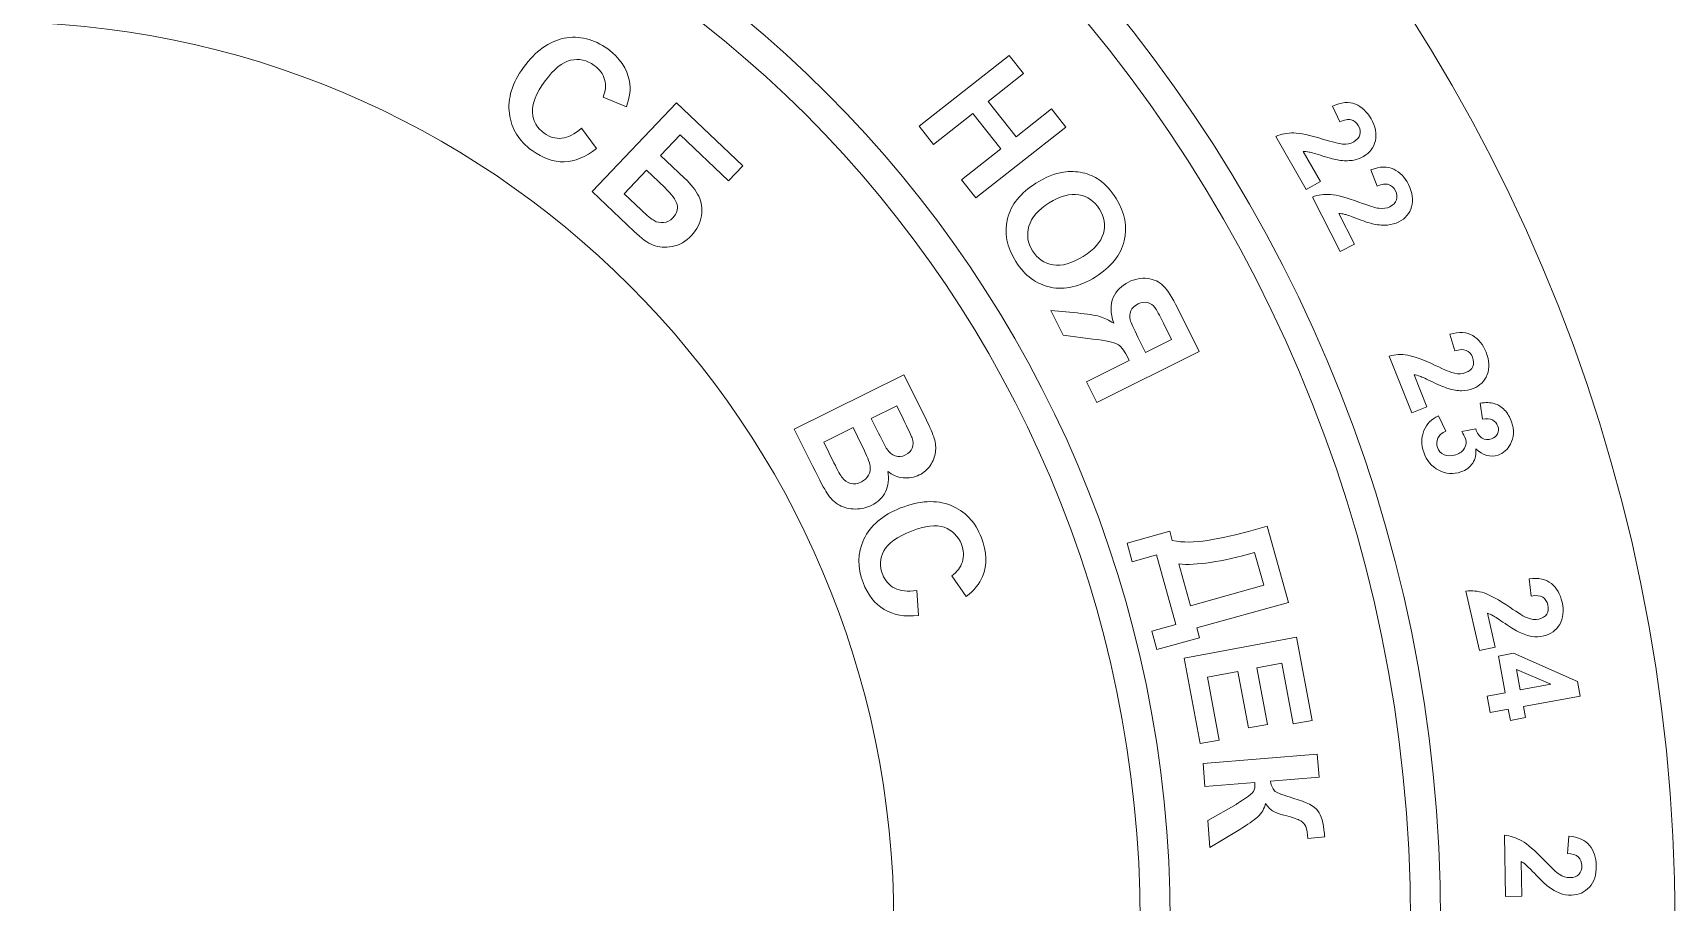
# Model space of a CAD drawing. Header units: millimetres. Extents: x -84 to 196, y -140 to 140.
# Drawn here: x 59.1 to 195.7, y 1.7 to 74.1 of the extents above; entities that cross this region are included whole.
import ezdxf

# ---------------------------------------------------------------- set-up
doc = ezdxf.new("R2010")
doc.units = ezdxf.units.MM
doc.header["$MEASUREMENT"] = 0
doc.layers.add('Layer 1', color=7, linetype='Continuous')

msp = doc.modelspace()

# ---------------------------------------------------------------- linework, layer by layer
at = {"layer": 'Layer 1', "color": 250, "lineweight": 9}
for points, knots in [([(55.6856, 140), (133.0055, 140), (195.6856, 77.3199), (195.6856, 0), (195.6856, 0), (195.6856, -77.3199), (133.0055, -140), (55.6856, -140), (55.6856, -140), (-21.6343, -140), (-84.3145, -77.3199), (-84.3145, 0), (-84.3145, 0), (-84.3145, 77.3199), (-21.6343, 140), (55.6856, 140)], [0, 0, 0, 0, 0.2, 0.2, 0.2, 0.2, 0.4, 0.4, 0.4, 0.4, 0.6, 0.6, 0.6, 0.6, 1, 1, 1, 1]), ([(56.1771, 120.0928), (122.4512, 120.0928), (176.1771, 66.3669), (176.1771, 0.0928), (176.1771, 0.0928), (176.1771, -66.1813), (122.4512, -119.9072), (56.1771, -119.9072), (56.1771, -119.9072), (-10.097, -119.9072), (-63.8229, -66.1813), (-63.8229, 0.0928), (-63.8229, 0.0928), (-63.8229, 66.3669), (-10.097, 120.0928), (56.1771, 120.0928)], [0, 0, 0, 0, 0.2, 0.2, 0.2, 0.2, 0.4, 0.4, 0.4, 0.4, 0.6, 0.6, 0.6, 0.6, 1, 1, 1, 1]), ([(56.1771, 117.5928), (121.0706, 117.5928), (173.6771, 64.9863), (173.6771, 0.0928), (173.6771, 0.0928), (173.6771, -64.8007), (121.0706, -117.4072), (56.1771, -117.4072), (56.1771, -117.4072), (-8.7164, -117.4072), (-61.3229, -64.8007), (-61.3229, 0.0928), (-61.3229, 0.0928), (-61.3229, 64.9863), (-8.7164, 117.5928), (56.1771, 117.5928)], [0, 0, 0, 0, 0.2, 0.2, 0.2, 0.2, 0.4, 0.4, 0.4, 0.4, 0.6, 0.6, 0.6, 0.6, 1, 1, 1, 1]), ([(56.1771, 97.5928), (110.0249, 97.5928), (153.6771, 53.9406), (153.6771, 0.0928), (153.6771, 0.0928), (153.6771, -53.755), (110.0249, -97.4072), (56.1771, -97.4072), (56.1771, -97.4072), (2.3293, -97.4072), (-41.3229, -53.755), (-41.3229, 0.0928), (-41.3229, 0.0928), (-41.3229, 53.9406), (2.3293, 97.5928), (56.1771, 97.5928)], [0, 0, 0, 0, 0.2, 0.2, 0.2, 0.2, 0.4, 0.4, 0.4, 0.4, 0.6, 0.6, 0.6, 0.6, 1, 1, 1, 1]), ([(56.1771, 95.0928), (108.6442, 95.0928), (151.1771, 52.5598), (151.1771, 0.0928), (151.1771, 0.0928), (151.1771, -52.3742), (108.6442, -94.9072), (56.1771, -94.9072), (56.1771, -94.9072), (3.71, -94.9072), (-38.8229, -52.3742), (-38.8229, 0.0928), (-38.8229, 0.0928), (-38.8229, 52.5598), (3.71, 95.0928), (56.1771, 95.0928)], [0, 0, 0, 0, 0.2, 0.2, 0.2, 0.2, 0.4, 0.4, 0.4, 0.4, 0.6, 0.6, 0.6, 0.6, 1, 1, 1, 1]), ([(55.6856, 75), (97.1069, 75), (130.6856, 41.4213), (130.6856, 0), (130.6856, 0), (130.6856, -41.4213), (97.1069, -75), (55.6856, -75), (55.6856, -75), (14.2643, -75), (-19.3144, -41.4213), (-19.3144, 0), (-19.3144, 0), (-19.3144, 41.4213), (14.2643, 75), (55.6856, 75)], [0, 0, 0, 0, 0.2, 0.2, 0.2, 0.2, 0.4, 0.4, 0.4, 0.4, 0.6, 0.6, 0.6, 0.6, 1, 1, 1, 1]), ([(104.702, 66.136), (104.702, 66.136), (105.9462, 64.4526), (105.9462, 64.4526), (105.9462, 64.4526), (105.0455, 63.7313), (104.1476, 63.3613), (103.2552, 63.3427), (103.2552, 63.3427), (102.3626, 63.3238), (101.4728, 63.6351), (100.5882, 64.2784), (100.5882, 64.2784), (99.4937, 65.0729), (98.8635, 66.1009), (98.7007, 67.3599), (98.7007, 67.3599), (98.5402, 68.6217), (98.9306, 69.9002), (99.8713, 71.1974), (99.8713, 71.1974), (100.8676, 72.5703), (101.9971, 73.38), (103.2568, 73.6236), (103.2568, 73.6236), (104.5165, 73.8695), (105.7246, 73.5723), (106.8806, 72.7346), (106.8806, 72.7346), (107.8879, 72.0024), (108.4903, 71.1098), (108.6882, 70.0546), (108.6882, 70.0546), (108.8089, 69.4291), (108.7223, 68.7205), (108.4311, 67.9233), (108.4311, 67.9233), (108.4311, 67.9233), (106.4961, 68.727), (106.4961, 68.727), (106.4961, 68.727), (106.7091, 69.2237), (106.7512, 69.7098), (106.6198, 70.1831), (106.6198, 70.1831), (106.4907, 70.654), (106.2044, 71.0505), (105.7609, 71.3721), (105.7609, 71.3721), (105.1499, 71.8163), (104.496, 71.9569), (103.7971, 71.7941), (103.7971, 71.7941), (103.098, 71.6314), (102.3906, 71.0581), (101.6779, 70.0768), (101.6779, 70.0768), (100.9217, 69.034), (100.5703, 68.154), (100.6236, 67.4392), (100.6236, 67.4392), (100.6771, 66.7244), (101.0048, 66.1498), (101.6037, 65.7154), (101.6037, 65.7154), (102.0472, 65.3936), (102.5306, 65.2568), (103.0527, 65.3072), (103.0527, 65.3072), (103.5754, 65.3573), (104.1262, 65.633), (104.702, 66.136)], [0, 0, 0, 0, 0.05263158, 0.05263158, 0.05263158, 0.05263158, 0.10526316, 0.10526316, 0.10526316, 0.10526316, 0.15789474, 0.15789474, 0.15789474, 0.15789474, 0.21052632, 0.21052632, 0.21052632, 0.21052632, 0.26315789, 0.26315789, 0.26315789, 0.26315789, 0.31578947, 0.31578947, 0.31578947, 0.31578947, 0.36842105, 0.36842105, 0.36842105, 0.36842105, 0.42105263, 0.42105263, 0.42105263, 0.42105263, 0.47368421, 0.47368421, 0.47368421, 0.47368421, 0.52631579, 0.52631579, 0.52631579, 0.52631579, 0.57894737, 0.57894737, 0.57894737, 0.57894737, 0.63157895, 0.63157895, 0.63157895, 0.63157895, 0.68421053, 0.68421053, 0.68421053, 0.68421053, 0.73684211, 0.73684211, 0.73684211, 0.73684211, 0.78947368, 0.78947368, 0.78947368, 0.78947368, 0.84210526, 0.84210526, 0.84210526, 0.84210526, 0.89473684, 0.89473684, 0.89473684, 0.89473684, 1, 1, 1, 1]), ([(132.8005, 66.3067), (132.8005, 66.3067), (140.2704, 72.2051), (140.2704, 72.2051), (140.2704, 72.2051), (140.2704, 72.2051), (141.4603, 70.6961), (141.4603, 70.6961), (141.4603, 70.6961), (141.4603, 70.6961), (138.5198, 68.3743), (138.5198, 68.3743), (138.5198, 68.3743), (138.5198, 68.3743), (140.8551, 65.4203), (140.8551, 65.4203), (140.8551, 65.4203), (140.8551, 65.4203), (143.7934, 67.7401), (143.7934, 67.7401), (143.7934, 67.7401), (143.7934, 67.7401), (144.9857, 66.2332), (144.9857, 66.2332), (144.9857, 66.2332), (144.9857, 66.2332), (137.5156, 60.3347), (137.5156, 60.3347), (137.5156, 60.3347), (137.5156, 60.3347), (136.3258, 61.8417), (136.3258, 61.8417), (136.3258, 61.8417), (136.3258, 61.8417), (139.5916, 64.4219), (139.5916, 64.4219), (139.5916, 64.4219), (139.5916, 64.4219), (137.2563, 67.376), (137.2563, 67.376), (137.2563, 67.376), (137.2563, 67.376), (133.9903, 64.7978), (133.9903, 64.7978), (133.9903, 64.7978), (133.9903, 64.7978), (132.8005, 66.3067), (132.8005, 66.3067)], [0, 0, 0, 0, 0.07692308, 0.07692308, 0.07692308, 0.07692308, 0.15384615, 0.15384615, 0.15384615, 0.15384615, 0.23076923, 0.23076923, 0.23076923, 0.23076923, 0.30769231, 0.30769231, 0.30769231, 0.30769231, 0.38461538, 0.38461538, 0.38461538, 0.38461538, 0.46153846, 0.46153846, 0.46153846, 0.46153846, 0.53846154, 0.53846154, 0.53846154, 0.53846154, 0.61538462, 0.61538462, 0.61538462, 0.61538462, 0.69230769, 0.69230769, 0.69230769, 0.69230769, 0.76923077, 0.76923077, 0.76923077, 0.76923077, 0.84615385, 0.84615385, 0.84615385, 0.84615385, 1, 1, 1, 1]), ([(166.1691, 61.7176), (166.1691, 61.7176), (165.0015, 61.0434), (165.0015, 61.0434), (165.0015, 61.0434), (165.0015, 61.0434), (162.455, 65.4506), (162.455, 65.4506), (162.455, 65.4506), (162.9241, 65.6571), (163.425, 65.756), (163.9577, 65.7456), (163.9577, 65.7456), (164.4904, 65.7352), (165.2877, 65.5661), (166.3479, 65.2401), (166.3479, 65.2401), (167.2034, 64.9793), (167.7609, 64.8383), (168.0236, 64.819), (168.0236, 64.819), (168.3836, 64.7945), (168.6887, 64.8563), (168.9427, 65.0028), (168.9427, 65.0028), (169.223, 65.1651), (169.3959, 65.3645), (169.4592, 65.6027), (169.4592, 65.6027), (169.5227, 65.8408), (169.4785, 66.0912), (169.325, 66.3576), (169.325, 66.3576), (169.1732, 66.6203), (168.9739, 66.7825), (168.7251, 66.8477), (168.7251, 66.8477), (168.4782, 66.9112), (168.1642, 66.8493), (167.7833, 66.6604), (167.7833, 66.6604), (167.7833, 66.6604), (167.1849, 67.9849), (167.1849, 67.9849), (167.1849, 67.9849), (167.9186, 68.3115), (168.5519, 68.3646), (169.0793, 68.1443), (169.0793, 68.1443), (169.6085, 67.924), (170.0443, 67.5184), (170.3848, 66.9294), (170.3848, 66.9294), (170.7591, 66.2821), (170.8792, 65.6719), (170.7435, 65.1003), (170.7435, 65.1003), (170.6079, 64.5288), (170.2799, 64.093), (169.7615, 63.793), (169.7615, 63.793), (169.4669, 63.6218), (169.1548, 63.5124), (168.8266, 63.4646), (168.8266, 63.4646), (168.4986, 63.4169), (168.1211, 63.4221), (167.6961, 63.4837), (167.6961, 63.4837), (167.4156, 63.5242), (166.9782, 63.6369), (166.3836, 63.8238), (166.3836, 63.8238), (165.7909, 64.0105), (165.4045, 64.1215), (165.2247, 64.1585), (165.2247, 64.1585), (165.0429, 64.1955), (164.8771, 64.2149), (164.7254, 64.2148), (164.7254, 64.2148), (164.7254, 64.2148), (166.1691, 61.7176), (166.1691, 61.7176)], [0, 0, 0, 0, 0.04545455, 0.04545455, 0.04545455, 0.04545455, 0.09090909, 0.09090909, 0.09090909, 0.09090909, 0.13636364, 0.13636364, 0.13636364, 0.13636364, 0.18181818, 0.18181818, 0.18181818, 0.18181818, 0.22727273, 0.22727273, 0.22727273, 0.22727273, 0.27272727, 0.27272727, 0.27272727, 0.27272727, 0.31818182, 0.31818182, 0.31818182, 0.31818182, 0.36363636, 0.36363636, 0.36363636, 0.36363636, 0.40909091, 0.40909091, 0.40909091, 0.40909091, 0.45454545, 0.45454545, 0.45454545, 0.45454545, 0.5, 0.5, 0.5, 0.5, 0.54545455, 0.54545455, 0.54545455, 0.54545455, 0.59090909, 0.59090909, 0.59090909, 0.59090909, 0.63636364, 0.63636364, 0.63636364, 0.63636364, 0.68181818, 0.68181818, 0.68181818, 0.68181818, 0.72727273, 0.72727273, 0.72727273, 0.72727273, 0.77272727, 0.77272727, 0.77272727, 0.77272727, 0.81818182, 0.81818182, 0.81818182, 0.81818182, 0.86363636, 0.86363636, 0.86363636, 0.86363636, 0.90909091, 0.90909091, 0.90909091, 0.90909091, 1, 1, 1, 1]), ([(112.5999, 68.2432), (112.5999, 68.2432), (118.1173, 62.9992), (118.1173, 62.9992), (118.1173, 62.9992), (118.1173, 62.9992), (116.941, 61.76), (116.941, 61.76), (116.941, 61.76), (116.941, 61.76), (112.9135, 65.5865), (112.9135, 65.5865), (112.9135, 65.5865), (112.9135, 65.5865), (111.2858, 63.8753), (111.2858, 63.8753), (111.2858, 63.8753), (111.2858, 63.8753), (113.2805, 61.981), (113.2805, 61.981), (113.2805, 61.981), (113.8312, 61.4588), (114.2228, 60.9576), (114.4575, 60.4794), (114.4575, 60.4794), (114.692, 60.0009), (114.7657, 59.4579), (114.6782, 58.8499), (114.6782, 58.8499), (114.5909, 58.2442), (114.3154, 57.6972), (113.8526, 57.2109), (113.8526, 57.2109), (113.3778, 56.7105), (112.8429, 56.4069), (112.2452, 56.2948), (112.2452, 56.2948), (111.6475, 56.1854), (111.1233, 56.2211), (110.6691, 56.4066), (110.6691, 56.4066), (110.2126, 56.5895), (109.6793, 56.9717), (109.069, 57.5504), (109.069, 57.5504), (109.069, 57.5504), (105.5847, 60.8619), (105.5847, 60.8619), (105.5847, 60.8619), (105.5847, 60.8619), (112.5999, 68.2432), (112.5999, 68.2432)], [0, 0, 0, 0, 0.07142857, 0.07142857, 0.07142857, 0.07142857, 0.14285714, 0.14285714, 0.14285714, 0.14285714, 0.21428571, 0.21428571, 0.21428571, 0.21428571, 0.28571429, 0.28571429, 0.28571429, 0.28571429, 0.35714286, 0.35714286, 0.35714286, 0.35714286, 0.42857143, 0.42857143, 0.42857143, 0.42857143, 0.5, 0.5, 0.5, 0.5, 0.57142857, 0.57142857, 0.57142857, 0.57142857, 0.64285714, 0.64285714, 0.64285714, 0.64285714, 0.71428571, 0.71428571, 0.71428571, 0.71428571, 0.78571429, 0.78571429, 0.78571429, 0.78571429, 0.85714286, 0.85714286, 0.85714286, 0.85714286, 1, 1, 1, 1]), ([(169.0063, 56.4823), (169.0063, 56.4823), (167.8042, 55.8756), (167.8042, 55.8756), (167.8042, 55.8756), (167.8042, 55.8756), (165.5109, 60.414), (165.5109, 60.414), (165.5109, 60.414), (165.9892, 60.595), (166.4955, 60.6647), (167.0264, 60.6252), (167.0264, 60.6252), (167.5572, 60.5837), (168.3418, 60.3727), (169.382, 59.9866), (169.382, 59.9866), (170.2212, 59.6784), (170.7695, 59.5065), (171.0304, 59.4726), (171.0304, 59.4726), (171.3884, 59.4297), (171.6972, 59.4733), (171.9584, 59.6052), (171.9584, 59.6052), (172.2461, 59.7512), (172.4299, 59.9415), (172.5061, 60.176), (172.5061, 60.176), (172.5823, 60.4086), (172.5526, 60.6626), (172.4138, 60.9363), (172.4138, 60.9363), (172.2766, 61.2063), (172.0881, 61.3795), (171.8429, 61.4575), (171.8429, 61.4575), (171.5997, 61.5355), (171.2838, 61.4901), (170.8938, 61.3231), (170.8938, 61.3231), (170.8938, 61.3231), (170.3703, 62.6785), (170.3703, 62.6785), (170.3703, 62.6785), (171.1221, 62.9632), (171.7554, 62.9798), (172.2701, 62.7322), (172.2701, 62.7322), (172.7847, 62.4826), (173.1968, 62.0533), (173.5046, 61.4462), (173.5046, 61.4462), (173.8404, 60.7789), (173.926, 60.165), (173.7593, 59.6025), (173.7593, 59.6025), (173.5927, 59.04), (173.241, 58.6226), (172.7062, 58.3535), (172.7062, 58.3535), (172.4026, 58.1987), (172.085, 58.1075), (171.755, 58.078), (171.755, 58.078), (171.4251, 58.0485), (171.0495, 58.0755), (170.6298, 58.1591), (170.6298, 58.1591), (170.3512, 58.216), (169.921, 58.3524), (169.3393, 58.572), (169.3393, 58.572), (168.7575, 58.7916), (168.3784, 58.9244), (168.2003, 58.9706), (168.2003, 58.9706), (168.0223, 59.0185), (167.8583, 59.0452), (167.7066, 59.0543), (167.7066, 59.0543), (167.7066, 59.0543), (169.0063, 56.4823), (169.0063, 56.4823)], [0, 0, 0, 0, 0.04545455, 0.04545455, 0.04545455, 0.04545455, 0.09090909, 0.09090909, 0.09090909, 0.09090909, 0.13636364, 0.13636364, 0.13636364, 0.13636364, 0.18181818, 0.18181818, 0.18181818, 0.18181818, 0.22727273, 0.22727273, 0.22727273, 0.22727273, 0.27272727, 0.27272727, 0.27272727, 0.27272727, 0.31818182, 0.31818182, 0.31818182, 0.31818182, 0.36363636, 0.36363636, 0.36363636, 0.36363636, 0.40909091, 0.40909091, 0.40909091, 0.40909091, 0.45454545, 0.45454545, 0.45454545, 0.45454545, 0.5, 0.5, 0.5, 0.5, 0.54545455, 0.54545455, 0.54545455, 0.54545455, 0.59090909, 0.59090909, 0.59090909, 0.59090909, 0.63636364, 0.63636364, 0.63636364, 0.63636364, 0.68181818, 0.68181818, 0.68181818, 0.68181818, 0.72727273, 0.72727273, 0.72727273, 0.72727273, 0.77272727, 0.77272727, 0.77272727, 0.77272727, 0.81818182, 0.81818182, 0.81818182, 0.81818182, 0.86363636, 0.86363636, 0.86363636, 0.86363636, 0.90909091, 0.90909091, 0.90909091, 0.90909091, 1, 1, 1, 1]), ([(108.2529, 60.684), (108.2529, 60.684), (109.702, 59.3069), (109.702, 59.3069), (109.702, 59.3069), (110.1668, 58.8652), (110.5121, 58.5796), (110.7429, 58.4452), (110.7429, 58.4452), (110.976, 58.3136), (111.2374, 58.2603), (111.529, 58.29), (111.529, 58.29), (111.8209, 58.3173), (112.079, 58.4489), (112.3034, 58.6848), (112.3034, 58.6848), (112.6271, 59.0259), (112.744, 59.3918), (112.6471, 59.7783), (112.6471, 59.7783), (112.553, 60.1669), (112.2116, 60.6402), (111.6252, 61.1976), (111.6252, 61.1976), (111.6252, 61.1976), (110.1094, 62.6382), (110.1094, 62.6382), (110.1094, 62.6382), (110.1094, 62.6382), (108.2529, 60.684), (108.2529, 60.684)], [0, 0, 0, 0, 0.11111111, 0.11111111, 0.11111111, 0.11111111, 0.22222222, 0.22222222, 0.22222222, 0.22222222, 0.33333333, 0.33333333, 0.33333333, 0.33333333, 0.44444444, 0.44444444, 0.44444444, 0.44444444, 0.55555556, 0.55555556, 0.55555556, 0.55555556, 0.66666667, 0.66666667, 0.66666667, 0.66666667, 0.77777778, 0.77777778, 0.77777778, 0.77777778, 1, 1, 1, 1]), ([(142.5007, 61.5604), (143.3234, 62.0755), (144.0914, 62.3844), (144.8022, 62.4876), (144.8022, 62.4876), (145.3286, 62.5634), (145.8543, 62.5438), (146.3793, 62.4309), (146.3793, 62.4309), (146.9066, 62.3182), (147.3664, 62.1216), (147.7614, 61.8409), (147.7614, 61.8409), (148.2888, 61.4731), (148.7575, 60.9592), (149.1693, 60.3014), (149.1693, 60.3014), (149.9143, 59.113), (150.1403, 57.9287), (149.8496, 56.7528), (149.8496, 56.7528), (149.5584, 55.5771), (148.7564, 54.5782), (147.4429, 53.7541), (147.4429, 53.7541), (146.1389, 52.9389), (144.8988, 52.6557), (143.718, 52.9024), (143.718, 52.9024), (142.5395, 53.1489), (141.5778, 53.8663), (140.8348, 55.0527), (140.8348, 55.0527), (140.0832, 56.2522), (139.8528, 57.4365), (140.1415, 58.6037), (140.1415, 58.6037), (140.4301, 59.7706), (141.2165, 60.7563), (142.5007, 61.5604)], [0, 0, 0, 0, 0.09090909, 0.09090909, 0.09090909, 0.09090909, 0.18181818, 0.18181818, 0.18181818, 0.18181818, 0.27272727, 0.27272727, 0.27272727, 0.27272727, 0.36363636, 0.36363636, 0.36363636, 0.36363636, 0.45454545, 0.45454545, 0.45454545, 0.45454545, 0.54545455, 0.54545455, 0.54545455, 0.54545455, 0.63636364, 0.63636364, 0.63636364, 0.63636364, 0.72727273, 0.72727273, 0.72727273, 0.72727273, 0.81818182, 0.81818182, 0.81818182, 0.81818182, 1, 1, 1, 1]), ([(143.6084, 59.9163), (142.6943, 59.3446), (142.1323, 58.699), (141.925, 57.9816), (141.925, 57.9816), (141.7174, 57.2645), (141.8184, 56.5804), (142.2238, 55.9294), (142.2238, 55.9294), (142.6316, 55.2805), (143.1988, 54.8945), (143.9278, 54.7711), (143.9278, 54.7711), (144.6567, 54.6479), (145.4905, 54.8787), (146.427, 55.4639), (146.427, 55.4639), (147.3502, 56.0447), (147.9141, 56.6792), (148.1149, 57.3698), (148.1149, 57.3698), (148.3176, 58.0606), (148.2075, 58.7403), (147.7868, 59.4137), (147.7868, 59.4137), (147.3661, 60.0847), (146.7966, 60.4819), (146.0788, 60.605), (146.0788, 60.605), (145.3609, 60.7262), (144.5359, 60.4972), (143.6084, 59.9163)], [0, 0, 0, 0, 0.11111111, 0.11111111, 0.11111111, 0.11111111, 0.22222222, 0.22222222, 0.22222222, 0.22222222, 0.33333333, 0.33333333, 0.33333333, 0.33333333, 0.44444444, 0.44444444, 0.44444444, 0.44444444, 0.55555556, 0.55555556, 0.55555556, 0.55555556, 0.66666667, 0.66666667, 0.66666667, 0.66666667, 0.77777778, 0.77777778, 0.77777778, 0.77777778, 1, 1, 1, 1]), ([(146.7073, 45.0302), (146.7073, 45.0302), (150.2654, 46.8037), (150.2654, 46.8037), (150.2654, 46.8037), (150.2654, 46.8037), (150.0914, 47.1526), (150.0914, 47.1526), (150.0914, 47.1526), (149.8205, 47.6949), (149.5488, 48.0375), (149.2763, 48.1783), (149.2763, 48.1783), (149.0015, 48.3212), (148.3254, 48.4589), (147.2454, 48.5937), (147.2454, 48.5937), (147.2454, 48.5937), (144.7707, 48.9128), (144.7707, 48.9128), (144.7707, 48.9128), (144.7707, 48.9128), (143.7439, 50.9707), (143.7439, 50.9707), (143.7439, 50.9707), (143.7439, 50.9707), (145.9263, 50.7613), (145.9263, 50.7613), (145.9263, 50.7613), (146.7913, 50.6785), (147.4166, 50.5812), (147.8023, 50.4685), (147.8023, 50.4685), (148.1903, 50.3563), (148.58, 50.1685), (148.974, 49.9053), (148.974, 49.9053), (148.7019, 50.7627), (148.6911, 51.4728), (148.9439, 52.0399), (148.9439, 52.0399), (149.1966, 52.6069), (149.6218, 53.0381), (150.2174, 53.3356), (150.2174, 53.3356), (150.7375, 53.5954), (151.2636, 53.6935), (151.7937, 53.6316), (151.7937, 53.6316), (152.3258, 53.5701), (152.7691, 53.3599), (153.1182, 52.9993), (153.1182, 52.9993), (153.4699, 52.6407), (153.8582, 52.0337), (154.2831, 51.1801), (154.2831, 51.1801), (154.2831, 51.1801), (156.0899, 47.5575), (156.0899, 47.5575), (156.0899, 47.5575), (156.0899, 47.5575), (147.5664, 43.3076), (147.5664, 43.3076), (147.5664, 43.3076), (147.5664, 43.3076), (146.7073, 45.0302), (146.7073, 45.0302)], [0, 0, 0, 0, 0.05555556, 0.05555556, 0.05555556, 0.05555556, 0.11111111, 0.11111111, 0.11111111, 0.11111111, 0.16666667, 0.16666667, 0.16666667, 0.16666667, 0.22222222, 0.22222222, 0.22222222, 0.22222222, 0.27777778, 0.27777778, 0.27777778, 0.27777778, 0.33333333, 0.33333333, 0.33333333, 0.33333333, 0.38888889, 0.38888889, 0.38888889, 0.38888889, 0.44444444, 0.44444444, 0.44444444, 0.44444444, 0.5, 0.5, 0.5, 0.5, 0.55555556, 0.55555556, 0.55555556, 0.55555556, 0.61111111, 0.61111111, 0.61111111, 0.61111111, 0.66666667, 0.66666667, 0.66666667, 0.66666667, 0.72222222, 0.72222222, 0.72222222, 0.72222222, 0.77777778, 0.77777778, 0.77777778, 0.77777778, 0.83333333, 0.83333333, 0.83333333, 0.83333333, 0.88888889, 0.88888889, 0.88888889, 0.88888889, 1, 1, 1, 1]), ([(153.7905, 48.5594), (153.7905, 48.5594), (153.1206, 49.9041), (153.1206, 49.9041), (153.1206, 49.9041), (152.7791, 50.5864), (152.5414, 51.0266), (152.4019, 51.2267), (152.4019, 51.2267), (152.2631, 51.427), (152.0662, 51.5586), (151.8111, 51.6262), (151.8111, 51.6262), (151.5562, 51.6911), (151.2854, 51.6522), (150.9986, 51.5093), (150.9986, 51.5093), (150.6988, 51.3615), (150.4982, 51.1691), (150.3975, 50.9322), (150.3975, 50.9322), (150.2947, 50.6927), (150.2805, 50.4488), (150.3529, 50.198), (150.3529, 50.198), (150.4252, 49.9447), (150.6385, 49.4646), (150.9912, 48.7558), (150.9912, 48.7558), (150.9912, 48.7558), (151.6256, 47.4823), (151.6256, 47.4823), (151.6256, 47.4823), (151.6256, 47.4823), (153.7905, 48.5594), (153.7905, 48.5594)], [0, 0, 0, 0, 0.1, 0.1, 0.1, 0.1, 0.2, 0.2, 0.2, 0.2, 0.3, 0.3, 0.3, 0.3, 0.4, 0.4, 0.4, 0.4, 0.5, 0.5, 0.5, 0.5, 0.6, 0.6, 0.6, 0.6, 0.7, 0.7, 0.7, 0.7, 0.8, 0.8, 0.8, 0.8, 1, 1, 1, 1]), ([(175.0378, 42.9459), (175.0378, 42.9459), (173.7852, 42.4473), (173.7852, 42.4473), (173.7852, 42.4473), (173.7852, 42.4473), (171.9052, 47.1744), (171.9052, 47.1744), (171.9052, 47.1744), (172.3999, 47.3117), (172.9095, 47.3363), (173.434, 47.248), (173.434, 47.248), (173.9602, 47.1616), (174.7241, 46.8792), (175.724, 46.4025), (175.724, 46.4025), (176.5326, 46.0198), (177.065, 45.8011), (177.3212, 45.7428), (177.3212, 45.7428), (177.6726, 45.6676), (177.9848, 45.6838), (178.2557, 45.7932), (178.2557, 45.7932), (178.5565, 45.9116), (178.7564, 46.0841), (178.8537, 46.3104), (178.8537, 46.3104), (178.951, 46.5368), (178.9423, 46.7926), (178.8292, 47.0758), (178.8292, 47.0758), (178.7179, 47.3573), (178.5439, 47.5484), (178.3086, 47.6474), (178.3086, 47.6474), (178.0732, 47.7464), (177.7525, 47.7301), (177.3493, 47.5987), (177.3493, 47.5987), (177.3493, 47.5987), (176.9502, 48.9966), (176.9502, 48.9966), (176.9502, 48.9966), (177.7231, 49.2116), (178.3549, 49.1718), (178.8472, 48.8787), (178.8472, 48.8787), (179.3377, 48.5839), (179.7096, 48.1206), (179.9607, 47.4873), (179.9607, 47.4873), (180.2369, 46.7924), (180.2675, 46.1734), (180.0506, 45.6287), (180.0506, 45.6287), (179.8339, 45.0822), (179.4466, 44.6986), (178.8907, 44.4779), (178.8907, 44.4779), (178.574, 44.3523), (178.2498, 44.2885), (177.9183, 44.2881), (177.9183, 44.2881), (177.5866, 44.2876), (177.2157, 44.3486), (176.8039, 44.4711), (176.8039, 44.4711), (176.5318, 44.5504), (176.1143, 44.7258), (175.5551, 44.9973), (175.5551, 44.9973), (174.996, 45.2669), (174.6297, 45.4339), (174.4564, 45.4962), (174.4564, 45.4962), (174.2832, 45.5585), (174.1223, 45.6016), (173.9722, 45.6236), (173.9722, 45.6236), (173.9722, 45.6236), (175.0378, 42.9459), (175.0378, 42.9459)], [0, 0, 0, 0, 0.04545455, 0.04545455, 0.04545455, 0.04545455, 0.09090909, 0.09090909, 0.09090909, 0.09090909, 0.13636364, 0.13636364, 0.13636364, 0.13636364, 0.18181818, 0.18181818, 0.18181818, 0.18181818, 0.22727273, 0.22727273, 0.22727273, 0.22727273, 0.27272727, 0.27272727, 0.27272727, 0.27272727, 0.31818182, 0.31818182, 0.31818182, 0.31818182, 0.36363636, 0.36363636, 0.36363636, 0.36363636, 0.40909091, 0.40909091, 0.40909091, 0.40909091, 0.45454545, 0.45454545, 0.45454545, 0.45454545, 0.5, 0.5, 0.5, 0.5, 0.54545455, 0.54545455, 0.54545455, 0.54545455, 0.59090909, 0.59090909, 0.59090909, 0.59090909, 0.63636364, 0.63636364, 0.63636364, 0.63636364, 0.68181818, 0.68181818, 0.68181818, 0.68181818, 0.72727273, 0.72727273, 0.72727273, 0.72727273, 0.77272727, 0.77272727, 0.77272727, 0.77272727, 0.81818182, 0.81818182, 0.81818182, 0.81818182, 0.86363636, 0.86363636, 0.86363636, 0.86363636, 0.90909091, 0.90909091, 0.90909091, 0.90909091, 1, 1, 1, 1]), ([(131.5252, 45.6171), (131.5252, 45.6171), (133.3367, 41.97), (133.3367, 41.97), (133.3367, 41.97), (133.6962, 41.2466), (133.933, 40.6925), (134.0476, 40.31), (134.0476, 40.31), (134.1641, 39.9248), (134.1955, 39.5451), (134.1437, 39.1703), (134.1437, 39.1703), (134.0922, 38.7957), (133.955, 38.4355), (133.7303, 38.0903), (133.7303, 38.0903), (133.5056, 37.7448), (133.1957, 37.4758), (132.803, 37.2808), (132.803, 37.2808), (132.3747, 37.067), (131.9259, 36.9885), (131.4537, 37.0407), (131.4537, 37.0407), (130.9818, 37.0951), (130.5605, 37.273), (130.1846, 37.5786), (130.1846, 37.5786), (130.3, 36.942), (130.2355, 36.3776), (129.9959, 35.8849), (129.9959, 35.8849), (129.7535, 35.3926), (129.3697, 35.0172), (128.8413, 34.7541), (128.8413, 34.7541), (128.4275, 34.5473), (127.9761, 34.4451), (127.4872, 34.4429), (127.4872, 34.4429), (126.9984, 34.4404), (126.5551, 34.5493), (126.155, 34.7651), (126.155, 34.7651), (125.7551, 34.9832), (125.4054, 35.3241), (125.1089, 35.786), (125.1089, 35.786), (124.9229, 36.0763), (124.5347, 36.807), (123.9425, 37.9774), (123.9425, 37.9774), (123.9425, 37.9774), (122.3989, 41.0846), (122.3989, 41.0846), (122.3989, 41.0846), (122.3989, 41.0846), (131.5252, 45.6171), (131.5252, 45.6171)], [0, 0, 0, 0, 0.0625, 0.0625, 0.0625, 0.0625, 0.125, 0.125, 0.125, 0.125, 0.1875, 0.1875, 0.1875, 0.1875, 0.25, 0.25, 0.25, 0.25, 0.3125, 0.3125, 0.3125, 0.3125, 0.375, 0.375, 0.375, 0.375, 0.4375, 0.4375, 0.4375, 0.4375, 0.5, 0.5, 0.5, 0.5, 0.5625, 0.5625, 0.5625, 0.5625, 0.625, 0.625, 0.625, 0.625, 0.6875, 0.6875, 0.6875, 0.6875, 0.75, 0.75, 0.75, 0.75, 0.8125, 0.8125, 0.8125, 0.8125, 0.875, 0.875, 0.875, 0.875, 1, 1, 1, 1]), ([(130.9212, 43.019), (130.9212, 43.019), (128.8108, 41.9712), (128.8108, 41.9712), (128.8108, 41.9712), (128.8108, 41.9712), (129.4102, 40.7626), (129.4102, 40.7626), (129.4102, 40.7626), (129.7671, 40.0464), (130.0001, 39.604), (130.106, 39.442), (130.106, 39.442), (130.3013, 39.1445), (130.533, 38.951), (130.8032, 38.8594), (130.8032, 38.8594), (131.0732, 38.7681), (131.3558, 38.7973), (131.651, 38.943), (131.651, 38.943), (131.9315, 39.0842), (132.1223, 39.2753), (132.2208, 39.5168), (132.2208, 39.5168), (132.3219, 39.7609), (132.3136, 40.0456), (132.1967, 40.3713), (132.1967, 40.3713), (132.1287, 40.5638), (131.8776, 41.0944), (131.4475, 41.9604), (131.4475, 41.9604), (131.4475, 41.9604), (130.9212, 43.019), (130.9212, 43.019)], [0, 0, 0, 0, 0.1, 0.1, 0.1, 0.1, 0.2, 0.2, 0.2, 0.2, 0.3, 0.3, 0.3, 0.3, 0.4, 0.4, 0.4, 0.4, 0.5, 0.5, 0.5, 0.5, 0.6, 0.6, 0.6, 0.6, 0.7, 0.7, 0.7, 0.7, 0.8, 0.8, 0.8, 0.8, 1, 1, 1, 1]), ([(175.9984, 42.2099), (175.9984, 42.2099), (176.6092, 40.9332), (176.6092, 40.9332), (176.6092, 40.9332), (176.2844, 40.7752), (176.0635, 40.5746), (175.9465, 40.3279), (175.9465, 40.3279), (175.8313, 40.0813), (175.8166, 39.8255), (175.906, 39.5625), (175.906, 39.5625), (176.0023, 39.2783), (176.1905, 39.075), (176.4708, 38.9545), (176.4708, 38.9545), (176.7528, 38.8321), (177.0756, 38.8331), (177.441, 38.9576), (177.441, 38.9576), (177.7852, 39.075), (178.029, 39.2596), (178.1671, 39.5134), (178.1671, 39.5134), (178.3071, 39.7687), (178.3324, 40.0298), (178.2413, 40.2963), (178.2413, 40.2963), (178.1817, 40.4728), (178.0762, 40.6707), (177.9251, 40.8933), (177.9251, 40.8933), (177.9251, 40.8933), (179.0968, 41.1199), (179.0968, 41.1199), (179.0968, 41.1199), (179.2124, 40.7439), (179.39, 40.4878), (179.626, 40.3497), (179.626, 40.3497), (179.8639, 40.2133), (180.1248, 40.1915), (180.409, 40.2879), (180.409, 40.2879), (180.6492, 40.3685), (180.8188, 40.5058), (180.9126, 40.6977), (180.9126, 40.6977), (181.0082, 40.8898), (181.0158, 41.105), (180.9353, 41.3433), (180.9353, 41.3433), (180.8565, 41.5781), (180.7068, 41.7513), (180.4867, 41.8629), (180.4867, 41.8629), (180.2682, 41.9727), (179.9949, 41.9945), (179.6701, 41.9247), (179.6701, 41.9247), (179.6701, 41.9247), (179.4579, 43.264), (179.4579, 43.264), (179.4579, 43.264), (179.9202, 43.3229), (180.3117, 43.3062), (180.6308, 43.2172), (180.6308, 43.2172), (180.9516, 43.1266), (181.2387, 42.9478), (181.4939, 42.6791), (181.4939, 42.6791), (181.7508, 42.4122), (181.9442, 42.0801), (182.079, 41.6865), (182.079, 41.6865), (182.3068, 41.0104), (182.2736, 40.3966), (181.9814, 39.8434), (181.9814, 39.8434), (181.7423, 39.3888), (181.4011, 39.0862), (180.9581, 38.9355), (180.9581, 38.9355), (180.328, 38.7235), (179.7091, 38.8978), (179.1019, 39.4583), (179.1019, 39.4583), (179.1538, 39.019), (179.0664, 38.6223), (178.8435, 38.2736), (178.8435, 38.2736), (178.6205, 37.923), (178.2918, 37.6751), (177.8576, 37.5279), (177.8576, 37.5279), (177.2274, 37.3159), (176.6135, 37.3649), (176.0146, 37.6749), (176.0146, 37.6749), (175.4156, 37.9849), (175.0004, 38.4815), (174.7691, 39.1664), (174.7691, 39.1664), (174.5501, 39.816), (174.5549, 40.4175), (174.7837, 40.9709), (174.7837, 40.9709), (175.0125, 41.5242), (175.4174, 41.936), (175.9984, 42.2099)], [0, 0, 0, 0, 0.03448276, 0.03448276, 0.03448276, 0.03448276, 0.06896552, 0.06896552, 0.06896552, 0.06896552, 0.10344828, 0.10344828, 0.10344828, 0.10344828, 0.13793103, 0.13793103, 0.13793103, 0.13793103, 0.17241379, 0.17241379, 0.17241379, 0.17241379, 0.20689655, 0.20689655, 0.20689655, 0.20689655, 0.24137931, 0.24137931, 0.24137931, 0.24137931, 0.27586207, 0.27586207, 0.27586207, 0.27586207, 0.31034483, 0.31034483, 0.31034483, 0.31034483, 0.34482759, 0.34482759, 0.34482759, 0.34482759, 0.37931034, 0.37931034, 0.37931034, 0.37931034, 0.4137931, 0.4137931, 0.4137931, 0.4137931, 0.44827586, 0.44827586, 0.44827586, 0.44827586, 0.48275862, 0.48275862, 0.48275862, 0.48275862, 0.51724138, 0.51724138, 0.51724138, 0.51724138, 0.55172414, 0.55172414, 0.55172414, 0.55172414, 0.5862069, 0.5862069, 0.5862069, 0.5862069, 0.62068966, 0.62068966, 0.62068966, 0.62068966, 0.65517241, 0.65517241, 0.65517241, 0.65517241, 0.68965517, 0.68965517, 0.68965517, 0.68965517, 0.72413793, 0.72413793, 0.72413793, 0.72413793, 0.75862069, 0.75862069, 0.75862069, 0.75862069, 0.79310345, 0.79310345, 0.79310345, 0.79310345, 0.82758621, 0.82758621, 0.82758621, 0.82758621, 0.86206897, 0.86206897, 0.86206897, 0.86206897, 0.89655172, 0.89655172, 0.89655172, 0.89655172, 0.93103448, 0.93103448, 0.93103448, 0.93103448, 1, 1, 1, 1]), ([(127.2931, 41.2169), (127.2931, 41.2169), (124.8521, 40.0044), (124.8521, 40.0044), (124.8521, 40.0044), (124.8521, 40.0044), (125.7003, 38.2987), (125.7003, 38.2987), (125.7003, 38.2987), (126.0293, 37.6347), (126.2575, 37.2233), (126.3822, 37.0636), (126.3822, 37.0636), (126.5686, 36.8159), (126.8004, 36.6508), (127.08, 36.5758), (127.08, 36.5758), (127.3573, 36.4985), (127.6591, 36.5422), (127.9826, 36.702), (127.9826, 36.702), (128.2562, 36.8384), (128.4563, 37.02), (128.581, 37.2472), (128.581, 37.2472), (128.7055, 37.4743), (128.7495, 37.7354), (128.713, 38.0296), (128.713, 38.0296), (128.6741, 38.324), (128.4468, 38.8902), (128.0308, 39.73), (128.0308, 39.73), (128.0308, 39.73), (127.2931, 41.2169), (127.2931, 41.2169)], [0, 0, 0, 0, 0.1, 0.1, 0.1, 0.1, 0.2, 0.2, 0.2, 0.2, 0.3, 0.3, 0.3, 0.3, 0.4, 0.4, 0.4, 0.4, 0.5, 0.5, 0.5, 0.5, 0.6, 0.6, 0.6, 0.6, 0.7, 0.7, 0.7, 0.7, 0.8, 0.8, 0.8, 0.8, 1, 1, 1, 1]), ([(132.5933, 27.6646), (132.5933, 27.6646), (132.7355, 25.5767), (132.7355, 25.5767), (132.7355, 25.5767), (131.5873, 25.453), (130.6326, 25.6244), (129.8711, 26.0909), (129.8711, 26.0909), (129.1073, 26.5553), (128.5271, 27.2954), (128.1266, 28.314), (128.1266, 28.314), (127.6322, 29.5721), (127.6552, 30.7778), (128.1961, 31.9265), (128.1961, 31.9265), (128.7391, 33.0751), (129.7559, 33.941), (131.2484, 34.529), (131.2484, 34.529), (132.8263, 35.1483), (134.212, 35.2232), (135.4054, 34.7513), (135.4054, 34.7513), (136.5988, 34.2795), (137.4571, 33.3793), (137.978, 32.0502), (137.978, 32.0502), (138.4338, 30.8891), (138.4624, 29.8144), (138.0608, 28.8204), (138.0608, 28.8204), (137.8262, 28.2288), (137.3706, 27.6761), (136.6964, 27.1628), (136.6964, 27.1628), (136.6964, 27.1628), (135.4973, 28.8805), (135.4973, 28.8805), (135.4973, 28.8805), (135.9448, 29.1864), (136.2423, 29.572), (136.3873, 30.0401), (136.3873, 30.0401), (136.5322, 30.5083), (136.5039, 30.9949), (136.3047, 31.5042), (136.3047, 31.5042), (136.0288, 32.2076), (135.552, 32.6779), (134.8747, 32.9192), (134.8747, 32.9192), (134.1972, 33.1584), (133.2961, 33.0549), (132.1659, 32.6107), (132.1659, 32.6107), (130.9669, 32.1404), (130.1981, 31.5888), (129.8567, 30.9583), (129.8567, 30.9583), (129.5178, 30.3256), (129.4852, 29.6658), (129.7565, 28.9762), (129.7565, 28.9762), (129.9556, 28.4668), (130.2895, 28.0935), (130.7556, 27.8536), (130.7556, 27.8536), (131.2243, 27.6135), (131.8368, 27.5521), (132.5933, 27.6646)], [0, 0, 0, 0, 0.05263158, 0.05263158, 0.05263158, 0.05263158, 0.10526316, 0.10526316, 0.10526316, 0.10526316, 0.15789474, 0.15789474, 0.15789474, 0.15789474, 0.21052632, 0.21052632, 0.21052632, 0.21052632, 0.26315789, 0.26315789, 0.26315789, 0.26315789, 0.31578947, 0.31578947, 0.31578947, 0.31578947, 0.36842105, 0.36842105, 0.36842105, 0.36842105, 0.42105263, 0.42105263, 0.42105263, 0.42105263, 0.47368421, 0.47368421, 0.47368421, 0.47368421, 0.52631579, 0.52631579, 0.52631579, 0.52631579, 0.57894737, 0.57894737, 0.57894737, 0.57894737, 0.63157895, 0.63157895, 0.63157895, 0.63157895, 0.68421053, 0.68421053, 0.68421053, 0.68421053, 0.73684211, 0.73684211, 0.73684211, 0.73684211, 0.78947368, 0.78947368, 0.78947368, 0.78947368, 0.84210526, 0.84210526, 0.84210526, 0.84210526, 0.89473684, 0.89473684, 0.89473684, 0.89473684, 1, 1, 1, 1]), ([(161.7495, 33.0158), (161.7495, 33.0158), (163.5217, 26.6757), (163.5217, 26.6757), (163.5217, 26.6757), (163.5217, 26.6757), (155.885, 24.5415), (155.885, 24.5415), (155.885, 24.5415), (155.885, 24.5415), (156.111, 23.7329), (156.111, 23.7329), (156.111, 23.7329), (156.111, 23.7329), (152.5691, 22.7436), (152.5691, 22.7436), (152.5691, 22.7436), (152.5691, 22.7436), (152.139, 24.2827), (152.139, 24.2827), (152.139, 24.2827), (152.139, 24.2827), (154.1421, 24.8421), (154.1421, 24.8421), (154.1421, 24.8421), (154.1421, 24.8421), (152.5255, 30.6202), (152.5255, 30.6202), (152.5255, 30.6202), (152.5255, 30.6202), (150.5247, 30.0586), (150.5247, 30.0586), (150.5247, 30.0586), (150.5247, 30.0586), (150.0926, 31.5998), (150.0926, 31.5998), (150.0926, 31.5998), (150.0926, 31.5998), (153.6367, 32.5892), (153.6367, 32.5892), (153.6367, 32.5892), (153.6367, 32.5892), (153.8516, 31.814), (153.8516, 31.814), (153.8516, 31.814), (154.7429, 31.6536), (155.7237, 31.657), (156.7936, 31.8268), (156.7936, 31.8268), (157.8657, 31.9944), (159.1935, 32.3005), (160.7791, 32.7436), (160.7791, 32.7436), (160.7791, 32.7436), (161.7495, 33.0158), (161.7495, 33.0158)], [0, 0, 0, 0, 0.06666667, 0.06666667, 0.06666667, 0.06666667, 0.13333333, 0.13333333, 0.13333333, 0.13333333, 0.2, 0.2, 0.2, 0.2, 0.26666667, 0.26666667, 0.26666667, 0.26666667, 0.33333333, 0.33333333, 0.33333333, 0.33333333, 0.4, 0.4, 0.4, 0.4, 0.46666667, 0.46666667, 0.46666667, 0.46666667, 0.53333333, 0.53333333, 0.53333333, 0.53333333, 0.6, 0.6, 0.6, 0.6, 0.66666667, 0.66666667, 0.66666667, 0.66666667, 0.73333333, 0.73333333, 0.73333333, 0.73333333, 0.8, 0.8, 0.8, 0.8, 0.86666667, 0.86666667, 0.86666667, 0.86666667, 1, 1, 1, 1]), ([(160.7019, 30.8203), (157.9151, 30.0417), (155.813, 29.7243), (154.3957, 29.873), (154.3957, 29.873), (154.3957, 29.873), (155.3696, 26.3868), (155.3696, 26.3868), (155.3696, 26.3868), (155.3696, 26.3868), (161.4652, 28.0912), (161.4652, 28.0912), (161.4652, 28.0912), (161.4652, 28.0912), (160.7019, 30.8203), (160.7019, 30.8203)], [0, 0, 0, 0, 0.2, 0.2, 0.2, 0.2, 0.4, 0.4, 0.4, 0.4, 0.6, 0.6, 0.6, 0.6, 1, 1, 1, 1]), ([(180.7177, 22.9563), (180.7177, 22.9563), (179.4035, 22.6566), (179.4035, 22.6566), (179.4035, 22.6566), (179.4035, 22.6566), (178.268, 27.6132), (178.268, 27.6132), (178.268, 27.6132), (178.7778, 27.6749), (179.2856, 27.6201), (179.7902, 27.4543), (179.7902, 27.4543), (180.2965, 27.2867), (181.009, 26.8915), (181.9244, 26.2688), (181.9244, 26.2688), (182.6652, 25.7678), (183.1573, 25.4679), (183.4007, 25.3726), (183.4007, 25.3726), (183.7376, 25.2439), (184.0481, 25.2138), (184.3338, 25.2791), (184.3338, 25.2791), (184.6496, 25.3514), (184.8718, 25.4907), (185.0024, 25.6988), (185.0024, 25.6988), (185.1329, 25.9069), (185.1646, 26.161), (185.0959, 26.459), (185.0959, 26.459), (185.0289, 26.7554), (184.886, 26.9688), (184.6674, 27.1029), (184.6674, 27.1029), (184.4503, 27.237), (184.1311, 27.2705), (183.7131, 27.2017), (183.7131, 27.2017), (183.7131, 27.2017), (183.5315, 28.6446), (183.5315, 28.6446), (183.5315, 28.6446), (184.3288, 28.738), (184.9479, 28.6022), (185.3888, 28.237), (185.3888, 28.237), (185.8281, 27.8719), (186.1243, 27.3568), (186.2778, 26.6935), (186.2778, 26.6935), (186.4434, 25.965), (186.3782, 25.3477), (186.0818, 24.8415), (186.0818, 24.8415), (185.7836, 24.3353), (185.3426, 24.0161), (184.7588, 23.882), (184.7588, 23.882), (184.4271, 23.8062), (184.0972, 23.7939), (183.7692, 23.8433), (183.7692, 23.8433), (183.4411, 23.8944), (183.0848, 24.0109), (182.6968, 24.1945), (182.6968, 24.1945), (182.4393, 24.3144), (182.0548, 24.5526), (181.5433, 24.9054), (181.5433, 24.9054), (181.0318, 25.2564), (180.6948, 25.4769), (180.5327, 25.5651), (180.5327, 25.5651), (180.3721, 25.6551), (180.2187, 25.7204), (180.0741, 25.7662), (180.0741, 25.7662), (180.0741, 25.7662), (180.7177, 22.9563), (180.7177, 22.9563)], [0, 0, 0, 0, 0.04545455, 0.04545455, 0.04545455, 0.04545455, 0.09090909, 0.09090909, 0.09090909, 0.09090909, 0.13636364, 0.13636364, 0.13636364, 0.13636364, 0.18181818, 0.18181818, 0.18181818, 0.18181818, 0.22727273, 0.22727273, 0.22727273, 0.22727273, 0.27272727, 0.27272727, 0.27272727, 0.27272727, 0.31818182, 0.31818182, 0.31818182, 0.31818182, 0.36363636, 0.36363636, 0.36363636, 0.36363636, 0.40909091, 0.40909091, 0.40909091, 0.40909091, 0.45454545, 0.45454545, 0.45454545, 0.45454545, 0.5, 0.5, 0.5, 0.5, 0.54545455, 0.54545455, 0.54545455, 0.54545455, 0.59090909, 0.59090909, 0.59090909, 0.59090909, 0.63636364, 0.63636364, 0.63636364, 0.63636364, 0.68181818, 0.68181818, 0.68181818, 0.68181818, 0.72727273, 0.72727273, 0.72727273, 0.72727273, 0.77272727, 0.77272727, 0.77272727, 0.77272727, 0.81818182, 0.81818182, 0.81818182, 0.81818182, 0.86363636, 0.86363636, 0.86363636, 0.86363636, 0.90909091, 0.90909091, 0.90909091, 0.90909091, 1, 1, 1, 1]), ([(154.8381, 22.0338), (154.8381, 22.0338), (164.1955, 23.7893), (164.1955, 23.7893), (164.1955, 23.7893), (164.1955, 23.7893), (165.4976, 16.8522), (165.4976, 16.8522), (165.4976, 16.8522), (165.4976, 16.8522), (163.9153, 16.5547), (163.9153, 16.5547), (163.9153, 16.5547), (163.9153, 16.5547), (162.9678, 21.6034), (162.9678, 21.6034), (162.9678, 21.6034), (162.9678, 21.6034), (160.8933, 21.2143), (160.8933, 21.2143), (160.8933, 21.2143), (160.8933, 21.2143), (161.7743, 16.5158), (161.7743, 16.5158), (161.7743, 16.5158), (161.7743, 16.5158), (160.1965, 16.2205), (160.1965, 16.2205), (160.1965, 16.2205), (160.1965, 16.2205), (159.3152, 20.917), (159.3152, 20.917), (159.3152, 20.917), (159.3152, 20.917), (156.7688, 20.4408), (156.7688, 20.4408), (156.7688, 20.4408), (156.7688, 20.4408), (157.7505, 15.2125), (157.7505, 15.2125), (157.7505, 15.2125), (157.7505, 15.2125), (156.1746, 14.9173), (156.1746, 14.9173), (156.1746, 14.9173), (156.1746, 14.9173), (154.8381, 22.0338), (154.8381, 22.0338)], [0, 0, 0, 0, 0.07692308, 0.07692308, 0.07692308, 0.07692308, 0.15384615, 0.15384615, 0.15384615, 0.15384615, 0.23076923, 0.23076923, 0.23076923, 0.23076923, 0.30769231, 0.30769231, 0.30769231, 0.30769231, 0.38461538, 0.38461538, 0.38461538, 0.38461538, 0.46153846, 0.46153846, 0.46153846, 0.46153846, 0.53846154, 0.53846154, 0.53846154, 0.53846154, 0.61538462, 0.61538462, 0.61538462, 0.61538462, 0.69230769, 0.69230769, 0.69230769, 0.69230769, 0.76923077, 0.76923077, 0.76923077, 0.76923077, 0.84615385, 0.84615385, 0.84615385, 0.84615385, 1, 1, 1, 1]), ([(180.0525, 18.8779), (180.0525, 18.8779), (181.5505, 19.1545), (181.5505, 19.1545), (181.5505, 19.1545), (181.5505, 19.1545), (180.9883, 22.2018), (180.9883, 22.2018), (180.9883, 22.2018), (180.9883, 22.2018), (182.2379, 22.4332), (182.2379, 22.4332), (182.2379, 22.4332), (182.2379, 22.4332), (187.5648, 20.074), (187.5648, 20.074), (187.5648, 20.074), (187.5648, 20.074), (187.7872, 18.8755), (187.7872, 18.8755), (187.7872, 18.8755), (187.7872, 18.8755), (183.062, 18.0041), (183.062, 18.0041), (183.062, 18.0041), (183.062, 18.0041), (183.232, 17.0789), (183.232, 17.0789), (183.232, 17.0789), (183.232, 17.0789), (181.9771, 16.8475), (181.9771, 16.8475), (181.9771, 16.8475), (181.9771, 16.8475), (181.8053, 17.7728), (181.8053, 17.7728), (181.8053, 17.7728), (181.8053, 17.7728), (180.3073, 17.4963), (180.3073, 17.4963), (180.3073, 17.4963), (180.3073, 17.4963), (180.0525, 18.8779), (180.0525, 18.8779)], [0, 0, 0, 0, 0.08333333, 0.08333333, 0.08333333, 0.08333333, 0.16666667, 0.16666667, 0.16666667, 0.16666667, 0.25, 0.25, 0.25, 0.25, 0.33333333, 0.33333333, 0.33333333, 0.33333333, 0.41666667, 0.41666667, 0.41666667, 0.41666667, 0.5, 0.5, 0.5, 0.5, 0.58333333, 0.58333333, 0.58333333, 0.58333333, 0.66666667, 0.66666667, 0.66666667, 0.66666667, 0.75, 0.75, 0.75, 0.75, 0.83333333, 0.83333333, 0.83333333, 0.83333333, 1, 1, 1, 1]), ([(182.8053, 19.3859), (182.8053, 19.3859), (185.3521, 19.8559), (185.3521, 19.8559), (185.3521, 19.8559), (185.3521, 19.8559), (182.4909, 21.0973), (182.4909, 21.0973), (182.4909, 21.0973), (182.4909, 21.0973), (182.8053, 19.3859), (182.8053, 19.3859)], [0, 0, 0, 0, 0.25, 0.25, 0.25, 0.25, 0.5, 0.5, 0.5, 0.5, 1, 1, 1, 1]), ([(165.907, 14.0275), (165.907, 14.0275), (166.063, 12.1115), (166.063, 12.1115), (166.063, 12.1115), (166.063, 12.1115), (162.0204, 11.7824), (162.0204, 11.7824), (162.0204, 11.7824), (162.0985, 11.3572), (162.2331, 11.0762), (162.4229, 10.9399), (162.4229, 10.9399), (162.6123, 10.8036), (163.1214, 10.6113), (163.9549, 10.3614), (163.9549, 10.3614), (165.0153, 10.0484), (165.6875, 9.6996), (165.9715, 9.3198), (165.9715, 9.3198), (166.2534, 8.9422), (166.4305, 8.3108), (166.5024, 7.4261), (166.5024, 7.4261), (166.507, 7.3816), (166.5165, 7.2907), (166.533, 7.1467), (166.533, 7.1467), (166.533, 7.1467), (165.1133, 7.0315), (165.1133, 7.0315), (165.1133, 7.0315), (165.1133, 7.0315), (165.0988, 7.3044), (165.0988, 7.3044), (165.0988, 7.3044), (165.0653, 7.6967), (164.9947, 7.9804), (164.8825, 8.155), (164.8825, 8.155), (164.7705, 8.3274), (164.6101, 8.4638), (164.4032, 8.558), (164.4032, 8.558), (164.194, 8.6544), (163.7739, 8.7871), (163.1382, 8.9585), (163.1382, 8.9585), (162.8004, 9.0475), (162.5158, 9.1521), (162.2845, 9.2705), (162.2845, 9.2705), (162.0529, 9.389), (161.8253, 9.6118), (161.6035, 9.9408), (161.6035, 9.9408), (161.5175, 9.5035), (161.3023, 9.1313), (160.9581, 8.8232), (160.9581, 8.8232), (160.6139, 8.5149), (160.1189, 8.1678), (159.4779, 7.7801), (159.4779, 7.7801), (159.4779, 7.7801), (156.9802, 6.2714), (156.9802, 6.2714), (156.9802, 6.2714), (156.9802, 6.2714), (156.7956, 8.527), (156.7956, 8.527), (156.7956, 8.527), (156.7956, 8.527), (159.1591, 9.8592), (159.1591, 9.8592), (159.1591, 9.8592), (159.192, 9.8794), (159.2563, 9.9221), (159.3512, 9.987), (159.3512, 9.987), (159.3822, 10.0113), (159.5258, 10.1034), (159.7778, 10.2624), (159.7778, 10.2624), (160.2243, 10.547), (160.5002, 10.7727), (160.6032, 10.9398), (160.6032, 10.9398), (160.7066, 11.1067), (160.7474, 11.3511), (160.7253, 11.6772), (160.7253, 11.6772), (160.7253, 11.6772), (156.5674, 11.3387), (156.5674, 11.3387), (156.5674, 11.3387), (156.5674, 11.3387), (156.4117, 13.2547), (156.4117, 13.2547), (156.4117, 13.2547), (156.4117, 13.2547), (165.907, 14.0275), (165.907, 14.0275)], [0, 0, 0, 0, 0.03703704, 0.03703704, 0.03703704, 0.03703704, 0.07407407, 0.07407407, 0.07407407, 0.07407407, 0.11111111, 0.11111111, 0.11111111, 0.11111111, 0.14814815, 0.14814815, 0.14814815, 0.14814815, 0.18518519, 0.18518519, 0.18518519, 0.18518519, 0.22222222, 0.22222222, 0.22222222, 0.22222222, 0.25925926, 0.25925926, 0.25925926, 0.25925926, 0.2962963, 0.2962963, 0.2962963, 0.2962963, 0.33333333, 0.33333333, 0.33333333, 0.33333333, 0.37037037, 0.37037037, 0.37037037, 0.37037037, 0.40740741, 0.40740741, 0.40740741, 0.40740741, 0.44444444, 0.44444444, 0.44444444, 0.44444444, 0.48148148, 0.48148148, 0.48148148, 0.48148148, 0.51851852, 0.51851852, 0.51851852, 0.51851852, 0.55555556, 0.55555556, 0.55555556, 0.55555556, 0.59259259, 0.59259259, 0.59259259, 0.59259259, 0.62962963, 0.62962963, 0.62962963, 0.62962963, 0.66666667, 0.66666667, 0.66666667, 0.66666667, 0.7037037, 0.7037037, 0.7037037, 0.7037037, 0.74074074, 0.74074074, 0.74074074, 0.74074074, 0.77777778, 0.77777778, 0.77777778, 0.77777778, 0.81481481, 0.81481481, 0.81481481, 0.81481481, 0.85185185, 0.85185185, 0.85185185, 0.85185185, 0.88888889, 0.88888889, 0.88888889, 0.88888889, 0.92592593, 0.92592593, 0.92592593, 0.92592593, 1, 1, 1, 1]), ([(182.9178, 2.2278), (182.9178, 2.2278), (181.57, 2.2024), (181.57, 2.2024), (181.57, 2.2024), (181.57, 2.2024), (181.475, 7.2885), (181.475, 7.2885), (181.475, 7.2885), (181.9861, 7.2424), (182.4719, 7.0872), (182.9321, 6.8193), (182.9321, 6.8193), (183.394, 6.553), (184.0093, 6.0212), (184.7777, 5.2218), (184.7777, 5.2218), (185.3992, 4.5803), (185.8197, 4.1857), (186.0409, 4.0429), (186.0409, 4.0429), (186.3429, 3.8485), (186.6403, 3.7546), (186.9332, 3.7595), (186.9332, 3.7595), (187.2578, 3.766), (187.5036, 3.8576), (187.6742, 4.0346), (187.6742, 4.0346), (187.8448, 4.2115), (187.9278, 4.4542), (187.9213, 4.7595), (187.9213, 4.7595), (187.9164, 5.063), (187.8212, 5.3017), (187.6354, 5.4778), (187.6354, 5.4778), (187.4497, 5.6537), (187.1434, 5.7512), (186.7203, 5.7702), (186.7203, 5.7702), (186.7203, 5.7702), (186.8368, 7.2193), (186.8368, 7.2193), (186.8368, 7.2193), (187.6371, 7.1481), (188.2154, 6.8882), (188.572, 6.4411), (188.572, 6.4411), (188.9285, 5.9921), (189.1133, 5.4281), (189.1259, 4.7471), (189.1259, 4.7471), (189.1398, 3.9991), (188.9503, 3.4096), (188.5555, 2.975), (188.5555, 2.975), (188.1608, 2.5404), (187.6634, 2.3165), (187.0636, 2.3051), (187.0636, 2.3051), (186.7231, 2.2988), (186.3972, 2.354), (186.0876, 2.471), (186.0876, 2.471), (185.7779, 2.5879), (185.4513, 2.7755), (185.1092, 3.0338), (185.1092, 3.0338), (184.8812, 3.2048), (184.5535, 3.5159), (184.1246, 3.9653), (184.1246, 3.9653), (183.6959, 4.4147), (183.4122, 4.699), (183.2718, 4.82), (183.2718, 4.82), (183.1317, 4.9392), (182.9966, 5.0355), (182.8648, 5.1087), (182.8648, 5.1087), (182.8648, 5.1087), (182.9178, 2.2278), (182.9178, 2.2278)], [0, 0, 0, 0, 0.04545455, 0.04545455, 0.04545455, 0.04545455, 0.09090909, 0.09090909, 0.09090909, 0.09090909, 0.13636364, 0.13636364, 0.13636364, 0.13636364, 0.18181818, 0.18181818, 0.18181818, 0.18181818, 0.22727273, 0.22727273, 0.22727273, 0.22727273, 0.27272727, 0.27272727, 0.27272727, 0.27272727, 0.31818182, 0.31818182, 0.31818182, 0.31818182, 0.36363636, 0.36363636, 0.36363636, 0.36363636, 0.40909091, 0.40909091, 0.40909091, 0.40909091, 0.45454545, 0.45454545, 0.45454545, 0.45454545, 0.5, 0.5, 0.5, 0.5, 0.54545455, 0.54545455, 0.54545455, 0.54545455, 0.59090909, 0.59090909, 0.59090909, 0.59090909, 0.63636364, 0.63636364, 0.63636364, 0.63636364, 0.68181818, 0.68181818, 0.68181818, 0.68181818, 0.72727273, 0.72727273, 0.72727273, 0.72727273, 0.77272727, 0.77272727, 0.77272727, 0.77272727, 0.81818182, 0.81818182, 0.81818182, 0.81818182, 0.86363636, 0.86363636, 0.86363636, 0.86363636, 0.90909091, 0.90909091, 0.90909091, 0.90909091, 1, 1, 1, 1])]:
    msp.add_open_spline(points, degree=3, knots=knots, dxfattribs=at)

doc.saveas('drawing.dxf')
